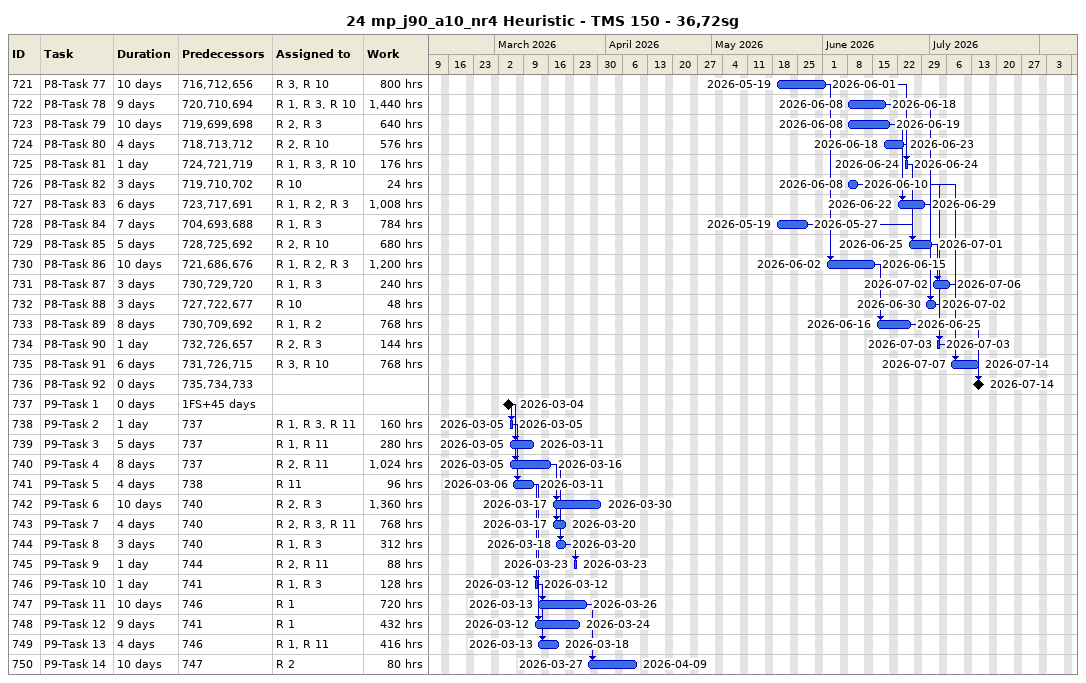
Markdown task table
24 mp_j90_a10_nr4 Heuristic - TMS 150 - 36,72sg

| ID | Task | Duration | Start | Finish | Predecessors | Resources | Work (h) |
|---|---|---|---|---|---|---|---|
| 721 | P8-Task 77 | 10d | 2026-05-19 | 2026-06-01 | 716, 712, 656 | R 3, R 10 | 800 |
| 722 | P8-Task 78 | 9d | 2026-06-08 | 2026-06-18 | 720, 710, 694 | R 1, R 3, R 10 | 1440 |
| 723 | P8-Task 79 | 10d | 2026-06-08 | 2026-06-19 | 719, 699, 698 | R 2, R 3 | 640 |
| 724 | P8-Task 80 | 4d | 2026-06-18 | 2026-06-23 | 718, 713, 712 | R 2, R 10 | 576 |
| 725 | P8-Task 81 | 1d | 2026-06-24 | 2026-06-24 | 724, 721, 719 | R 1, R 3, R 10 | 176 |
| 726 | P8-Task 82 | 3d | 2026-06-08 | 2026-06-10 | 719, 710, 702 | R 10 | 24 |
| 727 | P8-Task 83 | 6d | 2026-06-22 | 2026-06-29 | 723, 717, 691 | R 1, R 2, R 3 | 1008 |
| 728 | P8-Task 84 | 7d | 2026-05-19 | 2026-05-27 | 704, 693, 688 | R 1, R 3 | 784 |
| 729 | P8-Task 85 | 5d | 2026-06-25 | 2026-07-01 | 728, 725, 692 | R 2, R 10 | 680 |
| 730 | P8-Task 86 | 10d | 2026-06-02 | 2026-06-15 | 721, 686, 676 | R 1, R 2, R 3 | 1200 |
| 731 | P8-Task 87 | 3d | 2026-07-02 | 2026-07-06 | 730, 729, 720 | R 1, R 3 | 240 |
| 732 | P8-Task 88 | 3d | 2026-06-30 | 2026-07-02 | 727, 722, 677 | R 10 | 48 |
| 733 | P8-Task 89 | 8d | 2026-06-16 | 2026-06-25 | 730, 709, 692 | R 1, R 2 | 768 |
| 734 | P8-Task 90 | 1d | 2026-07-03 | 2026-07-03 | 732, 726, 657 | R 2, R 3 | 144 |
| 735 | P8-Task 91 | 6d | 2026-07-07 | 2026-07-14 | 731, 726, 715 | R 3, R 10 | 768 |
| 736 | P8-Task 92 | 0d | 2026-07-14 | 2026-07-14 | 735, 734, 733 |  |  |
| 737 | P9-Task 1 | 0d | 2026-03-04 | 2026-03-04 | 1FS+45d |  |  |
| 738 | P9-Task 2 | 1d | 2026-03-05 | 2026-03-05 | 737 | R 1, R 3, R 11 | 160 |
| 739 | P9-Task 3 | 5d | 2026-03-05 | 2026-03-11 | 737 | R 1, R 11 | 280 |
| 740 | P9-Task 4 | 8d | 2026-03-05 | 2026-03-16 | 737 | R 2, R 11 | 1024 |
| 741 | P9-Task 5 | 4d | 2026-03-06 | 2026-03-11 | 738 | R 11 | 96 |
| 742 | P9-Task 6 | 10d | 2026-03-17 | 2026-03-30 | 740 | R 2, R 3 | 1360 |
| 743 | P9-Task 7 | 4d | 2026-03-17 | 2026-03-20 | 740 | R 2, R 3, R 11 | 768 |
| 744 | P9-Task 8 | 3d | 2026-03-18 | 2026-03-20 | 740 | R 1, R 3 | 312 |
| 745 | P9-Task 9 | 1d | 2026-03-23 | 2026-03-23 | 744 | R 2, R 11 | 88 |
| 746 | P9-Task 10 | 1d | 2026-03-12 | 2026-03-12 | 741 | R 1, R 3 | 128 |
| 747 | P9-Task 11 | 10d | 2026-03-13 | 2026-03-26 | 746 | R 1 | 720 |
| 748 | P9-Task 12 | 9d | 2026-03-12 | 2026-03-24 | 741 | R 1 | 432 |
| 749 | P9-Task 13 | 4d | 2026-03-13 | 2026-03-18 | 746 | R 1, R 11 | 416 |
| 750 | P9-Task 14 | 10d | 2026-03-27 | 2026-04-09 | 747 | R 2 | 80 |
